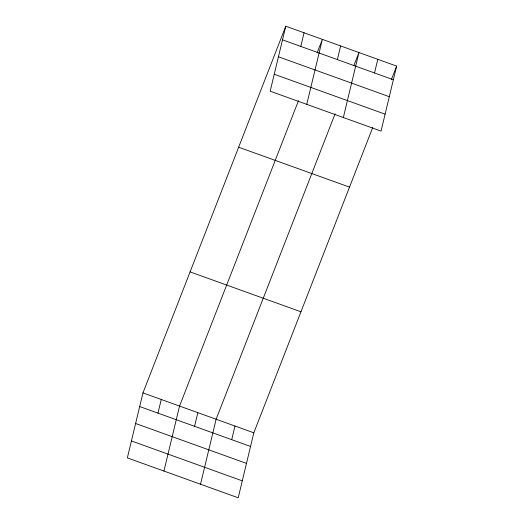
<?xml version="1.0" encoding="UTF-8"?>
<svg xmlns="http://www.w3.org/2000/svg" width="524" height="524" viewBox="0 0 524 524"><rect width="100%" height="100%" fill="white"/><g stroke="black" fill="none" stroke-linecap="round" stroke-linejoin="round"><path stroke-width="0.79" d="M285.776 26.2L270.174 91.189L381.04 131.098L396.642 66.109L285.776 26.2L142.96 392.902L127.358 457.891L238.224 497.8L253.826 432.811L372.787 127.371M157.979 413.128L161.248 399.491M163.94 471.063L179.542 406.074L298.503 100.634M194.561 426.3L197.836 412.657M300.796 46.426L304.071 32.783M200.528 484.228L216.13 419.246L335.091 113.806M306.763 104.355L322.365 39.372L317.059 52.983M231.706 439.669L234.981 426.032M337.377 59.598L340.652 45.955M343.344 117.527L358.947 52.538L353.942 65.395M374.522 72.967L377.797 59.323M391.343 79.727L396.642 66.109M282.502 39.837L393.367 79.753M278.434 56.782L389.299 96.698M274.242 74.244L385.107 114.153M238.643 147.211L349.515 187.12M190.088 271.891L300.959 311.8M142.96 392.902L253.826 432.811M139.685 406.545L250.551 446.455M135.618 423.49L246.483 463.399M131.426 440.946L242.291 480.855"/></g></svg>
